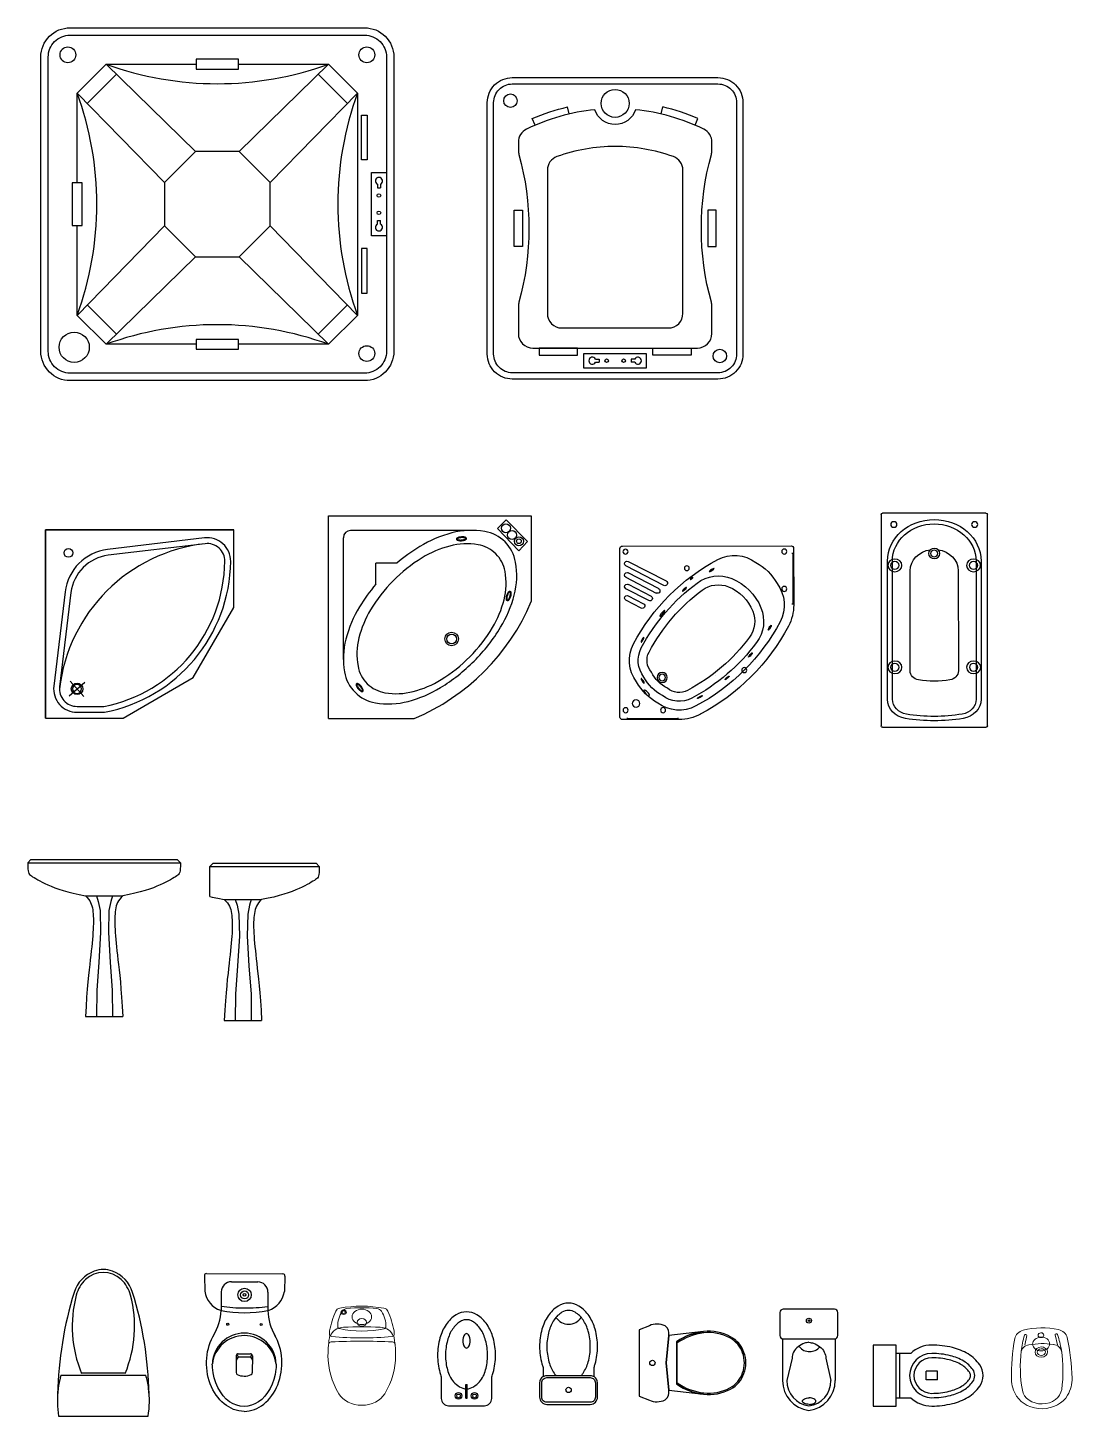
# Model space of a CAD drawing. Header units: millimetres. Extents: x -1044 to 14019, y -747 to 8847.
# Drawn here: x -1044 to 6169, y -747 to 8847 of the extents above; entities that cross this region are included whole.
import ezdxf

# ---------------------------------------------------------------- set-up
doc = ezdxf.new("R2010")
doc.units = ezdxf.units.MM
doc.layers.add('SANTEH', color=7, linetype='Continuous')

# ---------------------------------------------------------------- blocks, each defined once
blk = doc.blocks.new('K10-44')
for points in [[(-182, 222.6, 0.020439), (-174, 197.6), (-174, 134.8, 0.262987), (-198.2, 92), (-198.2, -8, 0.414214), (-148.2, -58), (151.8, -58, 0.414214), (201.8, -8), (201.8, 92, 0.262987), (177.6, 134.8), (177.6, 197.6, 0.020439), (185.6, 222.6, 0.067459), (201.8, 342, 0.067459), (185.6, 461.3, 0.079812), (143.2, 554.1, 0.107118), (73.7, 621.5, 0.139889), (1.8, 642, 0.139889), (-70.1, 621.5, 0.107118), (-139.6, 554.1, 0.079812), (-182, 461.3, 0.067459), (-198.2, 342, 0.067459)], [(-148.2, 127), (151.8, 127, -0.414214), (186.8, 92), (186.8, -8, -0.414214), (151.8, -43), (-148.2, -43, -0.414214), (-183.2, -8), (-183.2, 92, -0.414214)]]:
    blk.add_lwpolyline(points, format="xyb", close=True)
for points in [[(89.9, 142, 0.027307), (101.6, 157.6, 0.079812), (137.4, 235.9, 0.067459), (151.8, 342, 0.067459), (137.4, 448, 0.079812), (101.6, 526.4, 0.107118), (47.3, 579, 0.139889), (1.8, 592, 0.139889), (-43.7, 579, 0.107118), (-98, 526.4, 0.079812), (-133.8, 448, 0.067459), (-148.2, 342, 0.067459), (-133.8, 235.9, 0.079812), (-98, 157.6, 0.027307), (-86.4, 142, 0.139889)], [(-174, 134.8, -0.136371), (-148.2, 142), (151.8, 142, -0.136371), (177.6, 134.8)]]:
    blk.add_lwpolyline(points, format="xyb")
blk.add_circle((1.8, 42), 18.3)
blk.add_arc((1.8, 601.6), 105.3, 213.89944, 326.10056)
blk = doc.blocks.new('K10-45')
for p, q in [((-18.9, 83.4), (-18.9, 177.1)), ((-18.9, 177.1), (-8.9, 177.1)), ((-8.9, 83.4), (-8.9, 177.1)), ((-18.9, 83.4), (-8.9, 83.4))]:
    blk.add_line(p, q)
for points in [[(160.3, 230.4, 0.023928), (169.9, 259.6, 0.067459), (186.1, 379, 0.067459), (169.9, 498.4, 0.079812), (127.5, 591.1, 0.107118), (58, 658.5, 0.139889), (-13.9, 679, 0.139889), (-85.8, 658.5, 0.107118), (-155.3, 591.1, 0.079812), (-197.7, 498.4, 0.067459), (-213.9, 379, 0.067459), (-197.7, 259.6, 0.023928), (-188.1, 230.4), (-188.1, 80.2, 0.414214), (-138.1, 30.2), (110.3, 30.2, 0.414214), (160.3, 80.2)], [(-39.4, 478.5, 0.052061), (-37.3, 458.3, 0.065919), (-32, 443.1, 0.104629), (-22.6, 431.5, 0.172287), (-13.9, 428.4, 0.172287), (-5.2, 431.5, 0.104629), (4.1, 443.1, 0.065919), (9.5, 458.3, 0.052061), (11.6, 478.5, 0.052061), (9.5, 498.7, 0.065919), (4.1, 513.9, 0.104629), (-5.2, 525.5, 0.172287), (-13.9, 528.6, 0.172287), (-22.6, 525.5, 0.104629), (-32, 513.9, 0.065919), (-37.3, 498.7, 0.052061)]]:
    blk.add_lwpolyline(points, format="xyb", close=True)
blk.add_lwpolyline([(-3.9, 147), (-1.4, 147.2), (10.9, 150.3), (23, 155.1), (34.7, 161.4), (45.9, 168.8), (56.5, 177.2), (66.3, 186.2), (75.2, 195.5), (83.2, 205), (90.3, 214.7), (96.5, 224.5), (102, 234.5), (106.9, 244.7), (111.1, 255.3), (114.8, 266.2), (118.1, 277.6), (121.1, 289.3), (123.7, 301.4), (126, 313.8), (127.9, 326.5), (129.3, 339.5), (130.4, 352.6), (131.1, 365.8), (131.3, 379), (131.1, 392.2), (130.4, 405.4), (129.3, 418.5), (127.9, 431.4), (126, 444.2), (123.7, 456.6), (121.1, 468.7), (118.1, 480.4), (114.8, 491.7), (111.2, 502.6), (107.3, 513.1), (103, 523.1), (98.4, 532.7), (93.5, 541.9), (88.3, 550.7), (82.8, 559.1), (77.1, 567.1), (71, 574.6), (64.9, 581.7), (58.5, 588.3), (52.1, 594.4), (45.7, 600), (39.3, 605), (33, 609.4), (26.9, 613.2), (20.8, 616.4), (14.9, 619), (9, 621.1), (3.2, 622.7), (-2.5, 623.8), (-8.2, 624.5), (-13.9, 624.7), (-19.6, 624.5), (-25.3, 623.8), (-31, 622.7), (-36.8, 621.1), (-42.7, 619), (-48.6, 616.4), (-54.7, 613.2), (-60.9, 609.4), (-67.2, 605), (-73.5, 600), (-80, 594.4), (-86.4, 588.3), (-92.7, 581.7), (-98.9, 574.6), (-104.9, 567.1), (-110.6, 559.1), (-116.1, 550.7), (-121.3, 541.9), (-126.2, 532.7), (-130.8, 523.1), (-135.1, 513.1), (-139, 502.6), (-142.7, 491.7), (-146, 480.4), (-148.9, 468.7), (-151.5, 456.6), (-153.8, 444.2), (-155.7, 431.4), (-157.2, 418.5), (-158.2, 405.4), (-158.9, 392.2), (-159.1, 379), (-158.9, 365.8), (-158.2, 352.6), (-157.2, 339.5), (-155.7, 326.5), (-153.8, 313.8), (-151.5, 301.4), (-148.9, 289.3), (-146, 277.6), (-142.6, 266.2), (-138.9, 255.3), (-134.7, 244.7), (-129.8, 234.5), (-124.4, 224.5), (-118.1, 214.7), (-111, 205), (-103.1, 195.5), (-94.1, 186.2), (-84.3, 177.2), (-73.7, 168.8), (-62.5, 161.4), (-50.8, 155.1), (-38.7, 150.3), (-26.4, 147.2), (-23.9, 147)])
for centre, radius in [((-69.2, 98.1), 22.4), ((-69.2, 98.1), 12.4), ((41.4, 98.1), 22.4), ((41.4, 98.1), 12.4)]:
    blk.add_circle(centre, radius)
blk = doc.blocks.new('v_01')
at = {"layer": 'SANTEH'}
for p, q in [((-734.5, 1469), (-734.2, 8.5)), ((-734.5, 1469), (-734.2, 8.5)), ((-10.1, 1477.9), (-724.7, 1477.7)), ((-10.1, 1477.9), (-724.7, 1477.7)), ((0, 8.7), (-0.3, 1469.2)), ((0, 8.7), (-0.3, 1469.2)), ((-690.2, 192), (-690.4, 1147.4)), ((-655.9, 192), (-656.1, 1147.4)), ((-533.6, 387.9), (-533.8, 1079.6)), ((-200.9, 1079.7), (-200.8, 387.9)), ((-78.6, 1147.5), (-78.4, 192.1)), ((-44.3, 1147.5), (-44.1, 192.1)), ((-724.4, -0.2), (-9.8, 0)), ((-724.4, -0.2), (-9.8, 0))]:
    blk.add_line(p, q, dxfattribs=at)
at = {"layer": 'SANTEH', "extrusion": (0, 0, -1)}
for centre, major_axis, start_param, end_param in [((-724.7, 1469), (9.79, 0), 3.141593, 4.712389), ((-724.7, 1469), (9.79, 0), 3.141593, 4.712389), ((-10.1, 1469.2), (9.79, 0), 4.712389, 6.283185), ((-10.1, 1469.2), (9.79, 0), 4.712389, 6.283185), ((-367.4, 1147.4), (323.1, 0.1), 3.141593, 6.283185), ((-646.4, 1399.5), (21.5, 0), 1.570796326795611, 7.853981633975197), ((-367.4, 1147.4), (288.8, 0.1), 3.141593, 6.283185), ((-88.4, 1399.6), (21.5, 0), 1.570796326794635, 7.853981633974221), ((-639, 1116.9), (48.9, 0), 1.570796326794793, 7.85398163397438), ((-367.3, 1079.6), (166.4, 0), 3.141593, 4.555536), ((-367.4, 1199.6), (39.2, 0), 1.570796326794923, 7.853981633974509), ((-367.4, 1199.6), (25.5, 0), 1.570796326795267, 7.853981633974853), ((-367.3, 1079.6), (166.4, 0), -1.413943, 0), ((-95.7, 1117.1), (48.9, 0), 1.570796326794958, 7.853981633974544), ((-639, 1116.9), (29.4, 0), 1.57079632679515, 7.853981633974736), ((-95.7, 1117.1), (29.4, 0), 1.570796326794643, 7.85398163397423), ((-638.9, 412.8), (48.9, 0), 1.57079632679517, 7.853981633974756), ((-638.9, 412.8), (29.4, 0), 1.570796326794995, 7.853981633974581), ((-462.7, 387.9), (70.9, 0), 1.752977, 3.141593), ((-271.7, 387.9), (70.9, 0), 0, 1.388616), ((-95.5, 412.9), (48.9, 0), 1.570796326794912, 7.853981633974499), ((-95.5, 412.9), (29.4, 0), 1.57079632679489, 7.853981633974477), ((-367.3, 848.2), (598, 0.1), 1.388616, 1.752977), ((-538.5, 192), (151.7, 0), 1.752977, 3.141593), ((-538.5, 192), (117.5, 0), 1.752977, 3.141593), ((-195.8, 192.1), (117.5, 0), 0, 1.388616), ((-195.8, 192.1), (151.7, 0), 0, 1.388616), ((-724.4, 8.5), (9.79, 0), 1.570796, 3.141593), ((-724.4, 8.5), (9.79, 0), 1.570796, 3.141593), ((-367.3, 1017.8), (1097.3, 0.2), 1.388616, 1.752977), ((-367.3, 1017.8), (1063.1, 0.2), 1.388616, 1.752977), ((-9.8, 8.7), (9.79, 0), 0, 1.570796), ((-9.8, 8.7), (9.79, 0), 0, 1.570796)]:
    blk.add_ellipse(centre, major_axis=major_axis, ratio=0.888017, start_param=start_param, end_param=end_param, dxfattribs=at)
blk = doc.blocks.new('s_26')
for p, q in [((-1987, 968), (-1369.7, 363.9)), ((-451, 968), (-1068.3, 363.9)), ((-2117.1, 696.5), (-1915.5, 898.1)), ((-522.5, 898.1), (-320.9, 696.5)), ((-2187, 768), (-1582.9, 150.7)), ((-251, 768), (-855.1, 150.7)), ((-113.1, 137.6), (-113.1, 112.2)), ((-113.1, 112.2), (-93.1, 112.2)), ((-93.1, 137.6), (-93.1, 112.2)), ((-2187, -768), (-1582.9, -150.7)), ((-251, -768), (-855.1, -150.7)), ((-113.1, -112.2), (-93.1, -112.2)), ((-113.1, -137.6), (-113.1, -112.2)), ((-93.1, -137.6), (-93.1, -112.2)), ((-1987, -968), (-1369.7, -363.9)), ((-451, -968), (-1068.3, -363.9)), ((-1915.5, -898.1), (-2117.1, -696.5)), ((-320.9, -696.5), (-522.5, -898.1))]:
    blk.add_line(p, q)
for points in [[(-202, -1219), (-2236, -1219, -0.414214), (-2438, -1017), (-2438, 1017, -0.414214), (-2236, 1219), (-202, 1219, -0.414214), (0, 1017), (0, -1017, -0.414214)], [(-202, -1168), (-2236, -1168, -0.414214), (-2387, -1017), (-2387, 1017, -0.414214), (-2236, 1168), (-202, 1168, -0.414214), (-51, 1017), (-51, -1017, -0.414214)]]:
    blk.add_lwpolyline(points, format="xyb", close=True)
for points in [[(-2187, 146.4), (-2187, 768), (-1987, 968), (-1365.4, 968)], [(-1072.6, 968), (-451, 968), (-251, 768), (-251, -768), (-451, -968)], [(-1365.4, -968), (-1987, -968), (-2187, -768), (-2187, -146.4)], [(-451, -968), (-1072.6, -968)]]:
    blk.add_lwpolyline(points)
for points in [[(-1365.4, 933.9), (-1072.6, 933.9), (-1072.6, 1002.1), (-1365.4, 1002.1)], [(-222.4, 305.5), (-222.4, 615.2), (-184.3, 615.2), (-184.3, 305.5)], [(-855.1, 150.7), (-1068.3, 363.9), (-1369.7, 363.9), (-1582.9, 150.7), (-1582.9, -150.7), (-1369.7, -363.9), (-1068.3, -363.9), (-855.1, -150.7)], [(-51, -219), (-155.2, -219), (-155.2, 219), (-51, 219)], [(-2152.9, -146.4), (-2152.9, 146.4), (-2221.1, 146.4), (-2221.1, -146.4)], [(-222.4, -305.5), (-222.4, -615.2), (-184.3, -615.2), (-184.3, -305.5)], [(-1072.6, -933.9), (-1365.4, -933.9), (-1365.4, -1002.1), (-1072.6, -1002.1)]]:
    blk.add_lwpolyline(points, close=True)
for centre, radius in [((-2251.2, 1032.2), 54.5), ((-186.8, 1032.2), 54.5), ((-103.1, 59.8), 12.4), ((-103.1, -59.8), 12.4), ((-2207.7, -988.7), 104.5), ((-186.8, -1032.2), 54.5)]:
    blk.add_circle(centre, radius)
for centre, radius, start, end in [((-1219, 3079.4), 2246.8, 250.0119, 289.9881), ((-4298.4, 0), 2246.8, 340.0119, 19.9881), ((1860.4, 0), 2246.8, 160.0119, 199.9881), ((-103.1, 160.2), 24.8, 293.82976, 246.17024), ((-103.1, -160.2), 24.8, 113.82976, 66.17024), ((-1219, -3079.4), 2246.8, 70.0119, 109.9881)]:
    blk.add_arc(centre, radius, start, end)
blk = doc.blocks.new('s_27')
for p, q in [((-317.3, 1831.9), (-328.7, 1880.6)), ((317.3, 1831.9), (328.7, 1880.6)), ((-552.2, 1754.3), (-572.1, 1800.2)), ((552.2, 1754.3), (572.1, 1800.2)), ((-135.2, 136.7), (-110.2, 136.7)), ((-135.2, 117), (-110.2, 117)), ((-110.2, 136.7), (-110.2, 117)), ((110.2, 136.7), (110.2, 117)), ((135.2, 136.7), (110.2, 136.7)), ((135.2, 117), (110.2, 117))]:
    blk.add_line(p, q)
for points in [[(-882.8, 172.6), (-882.8, 1910.4, -0.414214), (-710.2, 2083), (710.2, 2083, -0.414214), (882.8, 1910.4), (882.8, 172.6, -0.414214), (710.2, 0), (-710.2, 0, -0.414214)], [(-839.2, 172.6), (-839.2, 1910.4, -0.414214), (-710.2, 2039.4), (710.2, 2039.4, -0.414214), (839.2, 1910.4), (839.2, 172.6, -0.414214), (710.2, 43.6), (-710.2, 43.6, -0.414214)], [(0, 214.5), (568.3, 214.5, 0.414214), (668.3, 314.5), (668.3, 504, 0.067445), (664.7, 530.6, -0.135506), (664.7, 1552.4, 0.067445), (668.3, 1579), (668.3, 1636.9, 0.286327), (612.3, 1726.7, 0.088896), (139.9, 1861.5, -0.328073), (0, 1758.6, -0.328073), (-139.9, 1861.5, 0.088896), (-612.3, 1726.7, 0.286327), (-668.3, 1636.9), (-668.3, 1579, 0.067445), (-664.7, 1552.4, -0.135506), (-664.7, 530.6, 0.067445), (-668.3, 504), (-668.3, 314.5, 0.414214), (-568.3, 214.5)], [(-368.3, 353.3), (0, 353.3), (368.3, 353.3, 0.414214), (468.3, 453.3), (468.3, 1443.5, 0.316714), (402, 1537.6, 0.086193), (0, 1607.4, 0.086193), (-402, 1537.6, 0.316714), (-468.3, 1443.5), (-468.3, 453.3, 0.414214)]]:
    blk.add_lwpolyline(points, format="xyb", close=True)
for points in [[(-572.1, 1800.2, -0.044512), (-328.7, 1880.6, 0.445343)], [(572.1, 1800.2, 0.044512), (328.7, 1880.6, -0.445343)]]:
    blk.add_lwpolyline(points, format="xyb")
for points in [[(-639.2, 1166.6), (-639.2, 916.4), (-697.4, 916.4), (-697.4, 1166.6)], [(639.2, 1166.6), (639.2, 916.4), (697.4, 916.4), (697.4, 1166.6)], [(-261, 214.5), (-525.6, 214.5), (-525.6, 164.5), (-261, 164.5)], [(261, 214.5), (525.6, 214.5), (525.6, 164.5), (261, 164.5)], [(-215.2, 75.6), (-215.2, 178), (215.2, 178), (215.2, 75.6)]]:
    blk.add_lwpolyline(points, close=True)
for centre, radius in [((-723.1, 1923.4), 46.6), ((0, 1905.2), 96.6), ((723.1, 159.6), 46.6), ((-58.7, 126.8), 12.2), ((58.7, 126.8), 12.2)]:
    blk.add_circle(centre, radius)
for centre, start, end in [((-157.4, 126.8), 23.82976, 336.17024), ((157.4, 126.8), 203.82976, 156.17024)]:
    blk.add_arc(centre, 24.3, start, end)
blk = doc.blocks.new('S_32')
at = {"layer": 'SANTEH'}
for p, q in [((-937.5, 1518.75), (-906.25, 1550)), ((537.5, 1550), (568.75, 1518.75)), ((-368.75, 1193.75), (0, 1193.75)), ((-368.75, 0), (0, 0))]:
    blk.add_line(p, q, dxfattribs=at)
for points in [[(-937.5, 1518.75), (-425.2671, 1518.75), (56.5171, 1518.75), (568.75, 1518.75)], [(-937.5, 1518.75), (-937.14915, 1485.648), (-935.97485, 1459.7384), (-933.7943, 1439.85085), (-930.42475, 1424.81505), (-925.68345, 1413.4605), (-919.3877, 1404.6169), (-911.3547, 1397.1138), (-901.4018, 1389.7809), (-901.4018, 1389.7809), (-889.36105, 1381.65235), (-875.12455, 1372.5804), (-858.59925, 1362.62195), (-839.6921, 1351.83375), (-818.31, 1340.27265), (-794.3599, 1327.9955), (-767.7488, 1315.05915), (-738.38365, 1301.52035), (-738.38365, 1301.52035), (-706.1237, 1287.4661), (-670.6376, 1273.1037), (-631.54645, 1258.67045), (-588.4712, 1244.40375), (-541.03295, 1230.54095), (-488.85265, 1217.3195), (-431.5513, 1204.97675), (-368.75, 1193.75)], [(-906.25, 1550), (-415.39435, 1550), (46.64435, 1550), (537.5, 1550)], [(568.75, 1518.75), (568.39915, 1485.648), (567.22485, 1459.7384), (565.0443, 1439.85085), (561.67475, 1424.81505), (556.93345, 1413.4605), (550.6377, 1404.6169), (542.6047, 1397.1138), (532.6518, 1389.7809), (532.6518, 1389.7809), (520.61105, 1381.65235), (506.37455, 1372.5804), (489.84925, 1362.62195), (470.9421, 1351.83375), (449.56, 1340.27265), (425.6099, 1327.9955), (398.9988, 1315.05915), (369.63365, 1301.52035), (369.63365, 1301.52035), (337.3737, 1287.4661), (301.8876, 1273.1037), (262.79645, 1258.67045), (219.7212, 1244.40375), (172.28295, 1230.54095), (120.10265, 1217.3195), (62.8013, 1204.97675), (0, 1193.75)], [(-368.75, 1193.75), (-352.05075, 1177.24365), (-338.1906, 1160.8641), (-326.8558, 1144.44275), (-317.73265, 1127.81115), (-310.5074, 1110.80065), (-304.8664, 1093.2428), (-300.4959, 1074.96895), (-297.08215, 1055.81065), (-297.08215, 1055.81065), (-294.3613, 1035.61765), (-292.26895, 1014.3131), (-290.7904, 991.83845), (-289.91105, 968.13535), (-289.6163, 943.14515), (-289.89155, 916.8094), (-290.7222, 889.0696), (-292.09355, 859.8672), (-292.09355, 859.8672), (-293.9911, 829.13285), (-296.4001, 796.7531), (-299.30605, 762.6036), (-302.6943, 726.56015), (-306.55025, 688.4984), (-310.85925, 648.29395), (-315.6067, 605.82255), (-320.77795, 560.9599), (-320.77795, 560.9599), (-326.345, 513.38425), (-332.2257, 461.98445), (-338.32465, 405.452), (-344.5463, 342.47825), (-350.7952, 271.75475), (-356.97575, 191.9729), (-362.99255, 101.8242), (-368.75, 0)], [(-259.375, 1193.75), (-242.42185, 1138.18175), (-223.71465, 1048.32235), (-219.9732, 831.16215), (-236.8097, 539.11905), (-257.38765, 258.3084), (-259.375, 0)], [(-102.16925, 1193.75), (-119.1224, 1138.18175), (-137.8296, 1048.32235), (-141.57105, 831.16215), (-124.73455, 539.11905), (-104.1566, 258.3084), (-102.16925, 0)], [(0, 1193.75), (-16.69925, 1177.24365), (-30.5594, 1160.8641), (-41.8942, 1144.44275), (-51.01735, 1127.81115), (-58.2426, 1110.80065), (-63.8836, 1093.2428), (-68.2541, 1074.96895), (-71.66785, 1055.81065), (-71.66785, 1055.81065), (-74.3887, 1035.61765), (-76.48105, 1014.3131), (-77.9596, 991.83845), (-78.83895, 968.13535), (-79.1337, 943.14515), (-78.85845, 916.8094), (-78.0278, 889.0696), (-76.65645, 859.8672), (-76.65645, 859.8672), (-74.7589, 829.13285), (-72.3499, 796.7531), (-69.44395, 762.6036), (-66.0557, 726.56015), (-62.19975, 688.4984), (-57.89075, 648.29395), (-53.1433, 605.82255), (-47.97205, 560.9599), (-47.97205, 560.9599), (-42.405, 513.38425), (-36.5243, 461.98445), (-30.42535, 405.452), (-24.2037, 342.47825), (-17.9548, 271.75475), (-11.77425, 191.9729), (-5.75745, 101.8242), (0, 0)]]:
    blk.add_lwpolyline(points, dxfattribs=at)
blk = doc.blocks.new('S_33')
at = {"layer": 'SANTEH'}
for p, q in [((-144, 1519), (-108, 1550)), ((-144, 1223), (-144, 1519)), ((906, 1550), (938, 1519)), ((0, 1194), (369, 1194)), ((0, 0), (369, 0))]:
    blk.add_line(p, q, dxfattribs=at)
for points in [[(-144, 1519), (-57, 1519), (425, 1519), (938, 1519)], [(-108, 1550), (-47, 1550), (415, 1550), (906, 1550)], [(938, 1519), (937, 1486), (936, 1460), (934, 1440), (930, 1425), (926, 1413), (919, 1405), (911, 1397), (901, 1390), (901, 1390), (889, 1382), (875, 1373), (859, 1363), (840, 1352), (818, 1340), (794, 1328), (768, 1315), (738, 1302), (738, 1302), (706, 1287), (671, 1273), (632, 1259), (588, 1244), (541, 1231), (489, 1217), (432, 1205), (369, 1194)], [(-144, 1223), (-120, 1217), (-63, 1205), (0, 1194)], [(0, 1194), (17, 1177), (31, 1161), (42, 1144), (51, 1128), (58, 1111), (64, 1093), (68, 1075), (72, 1056), (72, 1056), (74, 1036), (76, 1014), (78, 992), (79, 968), (79, 943), (79, 917), (78, 889), (77, 860), (77, 860), (75, 829), (72, 797), (69, 763), (66, 727), (62, 688), (58, 648), (53, 606), (48, 561), (48, 561), (42, 513), (37, 462), (30, 405), (24, 342), (18, 272), (12, 192), (6, 102), (0, 0)], [(109, 1194), (126, 1138), (145, 1048), (149, 831), (132, 539), (111, 258), (109, 0)], [(267, 1194), (250, 1138), (231, 1048), (227, 831), (244, 539), (265, 258), (267, 0)], [(369, 1194), (352, 1177), (338, 1161), (327, 1144), (318, 1128), (311, 1111), (305, 1093), (300, 1075), (297, 1056), (297, 1056), (294, 1036), (292, 1014), (291, 992), (290, 968), (290, 943), (290, 917), (291, 889), (292, 860), (292, 860), (294, 829), (296, 797), (299, 763), (303, 727), (307, 688), (311, 648), (316, 606), (321, 561), (321, 561), (326, 513), (332, 462), (338, 405), (345, 342), (351, 272), (357, 192), (363, 102), (369, 0)]]:
    blk.add_lwpolyline(points, dxfattribs=at)
blk = doc.blocks.new('S_36')
at = {"layer": 'SANTEH'}
for p, q in [((239, 471), (-239, 471)), ((-466, 450), (466, 450)), ((-491, 0), (491, 0))]:
    blk.add_line(p, q, dxfattribs=at)
blk.add_lwpolyline([(-466, 450), (-491, 337), (-503, 227), (-503, 112), (-491, 0)], dxfattribs=at)
for centre, radius, start, end in [((27, 1250), 364, 110.4524, 162.7523), ((0, 1290), 286, 46.8543, 133.1457), ((0, 1323), 286, 69.5476, 110.4524), ((-27, 1250), 364, 17.2477, 69.5476), ((52, 1235), 362, 133.1457, 165.2214), ((-52, 1235), 362, 14.7786, 46.8543), ((3549, 157), 4051, 162.7523, 178.7776), ((996, 985), 1338, 165.2214, 202.6263), ((-996, 985), 1338, 337.3737, 14.7786), ((-3549, 157), 4051, 1.2224, 17.2477), ((-525, 169), 1030, 7.7399, 15.822), ((-525, 169), 1030, 350.5377, 7.7399)]:
    blk.add_arc(centre, radius, start, end, dxfattribs=at)
blk = doc.blocks.new('S_38')
at = {"layer": 'SANTEH'}
for p, q in [((-264.2, 1.2), (264.2, -1.2)), ((-278.2, -14.4), (-275.1, -120.5)), ((278, -17), (274, -123.1)), ((-58.6, -566.7), (-59.1, -683.5)), ((-44.6, -573.8), (-58.7, -597.7)), ((-54.5, -556.9), (-44.6, -573.8)), ((-44.6, -573.8), (39.4, -574.2)), ((-44.5, -552.8), (39.5, -553.2)), ((49.3, -557.3), (39.4, -574.2)), ((39.4, -574.2), (53.3, -598.2)), ((53.4, -567.3), (52.9, -684))]:
    blk.add_line(p, q, dxfattribs=at)
at = {"layer": 'SANTEH', "ltscale": 0.05}
for p, q in [((-91.3, -55.6), (90.7, -56.4)), ((-161.6, -125.3), (-162.2, -253.4)), ((160.4, -126.7), (159.8, -254.9))]:
    blk.add_line(p, q, dxfattribs=at)
for radius in [46.2, 27.7, 9.24]:
    blk.add_circle((-0.7, -146.4), radius, dxfattribs=at)
at = {"layer": 'SANTEH'}
for centre in [(-117.1, -349.5), (113.9, -350.5)]:
    blk.add_circle(centre, 7, dxfattribs=at)
for centre, radius, start, end in [((-264.3, -12.8), 14, 89.73732, 186.61994), ((264.1, -15.2), 14, 352.8547, 89.73732), ((-114.5, -99), 162.1, 187.6448, 251.55052), ((113.6, -100), 162.1, 287.92413, 351.82985), ((-533, -236.3), 371.3, 329.07815, 357.36574), ((2.7, 597.3), 866.6, 259.02995, 280.4447), ((530.8, -241.2), 371.3, 182.1089, 210.39649), ((-2.9, -631), 220.5, 1.8098, 177.66485), ((-3, -649.9), 222, 6.69974, 172.77491), ((-44.6, -566.8), 14, 89.73732, 179.73732), ((39.4, -567.2), 14, 359.73732, 89.73732), ((-45.1, -683.6), 14, 179.73732, 243.98985), ((-2.7, -596.7), 110.7, 243.98985, 295.48479), ((38.9, -684), 14, 295.48479, 359.73732)]:
    blk.add_arc(centre, radius, start, end, dxfattribs=at)
at = {"layer": 'SANTEH', "ltscale": 0.05}
for centre, radius, start, end in [((-91.6, -125.6), 70, 89.73732, 179.73732), ((90.4, -126.4), 70, 359.73732, 89.73732), ((3.9, 855.6), 1092.4, 261.26246, 269.73732), ((3.9, 855.6), 1092.4, 269.73732, 278.21218)]:
    blk.add_arc(centre, radius, start, end, dxfattribs=at)
at = {"layer": 'SANTEH', "extrusion": (4.68059e-16, 1.02024e-13, -1)}
blk.add_ellipse((-2.9, -623), major_axis=(-11.1, 329), ratio=0.79083, start_param=3.19005, end_param=5.418271, dxfattribs=at)
at = {"layer": 'SANTEH'}
blk.add_ellipse((-2.9, -623), major_axis=(14.1, 328.8), ratio=0.79083, start_param=3.19005, end_param=5.398481, dxfattribs=at)
blk.add_open_spline([(217.5, -624), (217.5, -635.9), (217, -647.8), (206.5, -756.3), (157.8, -843.8), (32.4, -927.7), (-41.4, -927.3), (-168, -840.4), (-216.6, -747.5), (-223.2, -638.7), (-223.4, -630.4), (-223.3, -622)], degree=3, knots=[1.570609, 1.570609, 1.570609, 1.570609, 1.68907, 1.68907, 2.658139, 2.658139, 3.627208, 3.627208, 4.629098, 4.629098, 4.712513, 4.712513, 4.712513, 4.712513], dxfattribs=at)
blk = doc.blocks.new('s_45')
at = {"flags": 128}
for points in [[(187.8, 0), (205.6, 189.4, 0.2888), (180.2, 255.8, 0.224419), (71.3, 257.1), (0, 229), (0, -229), (71.3, -257.1, 0.224419), (180.2, -255.8, 0.2888), (205.6, -189.4)], [(187.8, 0), (205.6, 189.4, 0.2888), (180.2, 255.8, 0.224419), (71.3, 257.1), (0, 229), (0, -229), (71.3, -257.1, 0.224419), (180.2, -255.8, 0.2888), (205.6, -189.4)], [(205.6, -189.4), (445.1, -217, -0.122327), (261.5, -148), (261.5, 148, -0.122328), (445.1, 217), (205.6, 189.4), (187.8, 0)], [(205.6, -189.4), (445.1, -217, -0.122327), (261.5, -148), (261.5, 148, -0.122328), (445.1, 217), (205.6, 189.4), (187.8, 0)], [(261.5, -148, 0.122438), (445.2, -217, 0.152571), (632.5, -181.1, 0.185585), (724.6, -72.9, 0.17428), (724.6, 72.9, 0.185585), (632.5, 181.1, 0.152571), (445.2, 217, 0.122438), (261.5, 148)], [(261.5, -148, 0.122438), (445.2, -217, 0.152571), (632.5, -181.1, 0.185585), (724.6, -72.9, 0.17428), (724.6, 72.9, 0.185585), (632.5, 181.1, 0.152571), (445.2, 217, 0.122438), (261.5, 148)], [(261.5, -136.4, 0.125396), (446.4, -207.3, 0.152532), (627.8, -172.5, 0.18559), (715.4, -69.7, 0.174364), (715.4, 69.7, 0.18559), (627.8, 172.5, 0.152531), (446.4, 207.3, 0.125396), (261.5, 136.4)]]:
    blk.add_lwpolyline(points, format="xyb", close=True, dxfattribs=at)
blk.add_circle((92.5, 0), 18.4)
blk = doc.blocks.new('s_49')
for p, q in [((0, 0), (0, -1300)), ((1300, 0), (0, 0)), ((0, 0), (1300, 0)), ((0, -1300), (0, 0)), ((0, 0), (0, -1300)), ((1300, 0), (0, 0)), ((1098.1, 0), (609.6, 0)), ((1097.8, -54.7), (427.9, -135.1)), ((1102.6, -94.7), (432.7, -175.1)), ((1300, -535.5), (1300, 0)), ((1300, 0), (1300, 0)), ((1300, -535.5), (1300, 0)), ((135.1, -427.9), (56.9, -1078.9)), ((175.1, -432.7), (97, -1083.7)), ((1020.2, -1020.2), (1300, -535.5)), ((163.6, -1145.7), (270.9, -1050.5)), ((264.9, -1151.8), (169.7, -1044.5)), ((535.5, -1300), (1020.2, -1020.2)), ((217.3, -1219.3), (402, -1219.3)), ((0, -1300), (535.5, -1300)), ((0, -1300), (535.5, -1300)), ((217.3, -1259.6), (405.9, -1259.6))]:
    blk.add_line(p, q)
for centre, major_axis, start_param, end_param in [((1228.7, -1227.7), (806.1, 806.1), 0.896218, 2.242296), ((1117.1, -215), (114.2, 114.2), 5.486654, 7.188022), ((1117.1, -215), (85.6, 85.6), 5.486654, 7.188022), ((158.1, -158.1), (-21.8, 21.8), 2.356194490192331, 8.639379797371918), ((467.8, -467.8), (237, 237), 0.904836, 2.236756), ((467.8, -467.8), (-208.4, 208.4), -0.66596, 0.66596), ((204.8, -204.8), (730.7, 730.7), 4.119004, 5.486654), ((204.8, -204.8), (759.3, 759.3), 4.115349, 5.486654), ((217.3, -1098.1), (-114.2, 114.2), 0.66596, 2.356194), ((217.3, -1098.1), (85.6, 85.6), 2.236756, 3.926991), ((217.3, -1098.1), (-27.9, 27.9), 2.35619449019229, 8.639379797371877), ((217.3, -1098.1), (22.2, 22.2), 3.926991, 10.210176)]:
    blk.add_ellipse(centre, major_axis=major_axis, ratio=1, start_param=start_param, end_param=end_param)
blk = doc.blocks.new('s_51')
for p, q in [((12.3, 5.1), (1178.2, 6.1)), ((12.3, 5.1), (1178.2, 6.1)), ((-4.1, -1177.2), (-5.1, -12.3)), ((-4.1, -1177.2), (-5.1, -12.3)), ((1191.3, -46.1), (1182.6, -46.1)), ((1191.6, -393.8), (1191.3, -46.1)), ((1195.6, -11.3), (1195.9, -402.4)), ((1195.6, -11.3), (1195.9, -402.4)), ((299.2, -267.4), (37.2, -131.9)), ((53.2, -101), (315.2, -236.5)), ((262.9, -288.8), (53.3, -180.4)), ((37.3, -211.3), (246.9, -319.7)), ((53.4, -259.7), (210.7, -341.1)), ((194.7, -371.9), (37.4, -290.6)), ((142.4, -424.2), (37.4, -369.9)), ((53.4, -339.1), (158.4, -393.4)), ((787, -318.3), (787, -318.3)), ((1182.9, -393.8), (1191.6, -393.8)), ((655, -889.2), (655, -889.2)), ((404.7, -1194.2), (13.3, -1194.6)), ((404.7, -1194.2), (13.3, -1194.6)), ((48.1, -1190.2), (48.1, -1181.5)), ((396.1, -1189.9), (48.1, -1190.2)), ((396.1, -1181.2), (396.1, -1189.9))]:
    blk.add_line(p, q)
at = {"extrusion": (0, 0, -1)}
for centre, major_axis, ratio, start_param, end_param in [((12.3, -12.3), (17.4, 0), 0.99914, 3.141593, 4.712389), ((12.3, -12.3), (17.4, 0), 0.99914, 3.141593, 4.712389), ((1178.2, -11.3), (17.4, 0), 0.99914, 4.712389, 6.283185), ((1178.2, -11.3), (17.4, 0), 0.99914, 4.712389, 6.283185), ((34.1, -34), (17.4, 0), 0.99914, 1.570796326824218, 7.853981634003805), ((1333, -1329.7), (1407.6, 1.2), 0.99914, 3.630212, 4.22377), ((1333, -1329.7), (1407.6, 1.2), 0.99914, 3.630212, 4.22377), ((787, -305.6), (246.3, 0.2), 0.99914, 4.22377, 5.35664), ((787, -305.6), (246.3, 0.2), 0.99914, 4.22377, 5.35664), ((1130.4, -33.1), (17.4, 0), 0.99914, 1.570796326753293, 7.85398163393288), ((45.2, -116.5), (17.4, 0), 0.99914, 2.049201, 5.190794), ((45.3, -195.8), (17.4, 0), 0.99914, 2.049201, 5.190794), ((457.9, -148.4), (16.5, 0), 0.99914, 1.570796326776528, 7.853981633956114), ((675.3, -448.1), (246.3, 0.2), 0.99914, 4.072649, 5.099307), ((629.1, -160.8), (16.5, 9.8), 0.197669, 3.141437283618488, 9.424622590798073), ((756, -433.9), (371.3, 0.3), 0.99914, -1.067691, -0.503105), ((756, -433.9), (371.3, 0.3), 0.99914, -1.067691, -0.503105), ((45.4, -275.2), (17.4, 0), 0.99914, 2.049201, 5.190794), ((1333, -1329.7), (1346.7, 1.1), 0.99914, 3.630212, 4.072649), ((307.2, -251.9), (17.4, 0), 0.99914, -1.092391, 2.049201), ((442, -293.5), (14.5, 12.5), 0.197725, 3.141418, 9.424603), ((490.1, -218.6), (9.86, 7.46), 0.201687, -0.000174, 6.283011), ((675.3, -448.1), (185.4, 0.2), 0.99914, 4.072649, 5.099307), ((629.7, -560.3), (306.5, 0.3), 0.99914, -1.183878, -0.386918), ((629.7, -560.3), (367.4, 0.3), 0.99914, -1.183878, -0.386918), ((884.4, -402.7), (246.3, 0.2), 0.99914, -0.644252, 0.488619), ((884.4, -402.7), (246.3, 0.2), 0.99914, -0.644252, 0.488619), ((1130.6, -291.7), (17.4, 0), 0.99914, 1.570796326753293, 7.85398163393288), ((45.4, -354.5), (17.4, 0), 0.99914, 2.049201, 5.190794), ((202.7, -356.5), (17.4, 0), 0.99914, -1.092391, 2.049201), ((1333, -1329.7), (1285.8, 1.1), 0.99914, 3.630212, 4.072649), ((254.9, -304.2), (17.4, 0), 0.99914, -1.092391, 2.049201), ((150.4, -408.8), (17.4, 0), 0.99914, -1.092391, 2.049201), ((288.8, -460), (16.7, 20), 0.201766, 3.141414498492336, 9.424599805671923), ((741.8, -514.5), (185.4, 0.2), 0.99914, -0.386918, 0.63974), ((741.8, -514.5), (246.3, 0.2), 0.99914, -0.386918, 0.63974), ((884.4, -402.7), (311.6, 0.3), 0.99914, 0, 0.488619), ((884.4, -402.7), (311.6, 0.3), 0.99914, 0, 0.488619), ((-141.5, 141.1), (1407.6, 1.2), 0.99914, 0.488619, 1.082177), ((-141.5, 141.1), (1407.6, 1.2), 0.99914, 0.488619, 1.082177), ((-141.5, 141.1), (1472.9, 1.2), 0.99914, 0.488619, 1.082177), ((-141.5, 141.1), (1472.9, 1.2), 0.99914, 0.488619, 1.082177), ((307.1, -785.8), (246.3, 0.2), 0.99914, 2.497341, 3.630212), ((307.1, -785.8), (246.3, 0.2), 0.99914, 2.497341, 3.630212), ((151.4, -642.4), (9.6, 16.5), 0.197835, 3.141438377336019, 9.424623684515606), ((-141.5, 141.1), (1285.8, 1.1), 0.99914, 0.63974, 1.082177), ((-141.5, 141.1), (1346.7, 1.1), 0.99914, 0.63974, 1.082177), ((307.1, -785.8), (185.4, 0.2), 0.99914, 2.474712, 3.630212), ((307.1, -785.8), (124.5, 0.1), 0.99914, 2.432947, 3.630212), ((854.7, -852.5), (17.4, 0), 0.99914, 1.57079632687496, 7.853981634054546), ((435.5, -754.7), (371.3, 0.3), 0.99914, 2.073901, 2.638488), ((435.5, -754.7), (371.3, 0.3), 0.99914, 2.073901, 2.638488), ((152.9, -926.7), (-10.4, 16), 0.197821, 0.000162, 6.283347), ((435.5, -754.7), (310.4, 0.3), 0.99914, 2.059658, 2.652731), ((435.5, -754.7), (249.5, 0.2), 0.99914, 2.036859, 2.67553), ((287.1, -903.1), (34.8, 0), 0.99914, 1.570796326758217, 7.853981633937803), ((287.1, -903.1), (22.6, 0), 0.99914, 1.570796326771941, 7.853981633951527), ((180.3, -1010.1), (-18.4, 18.4), 0.300193, 3.141877, 9.425062), ((404.5, -883), (185.4, 0.2), 0.99914, 1.082177, 2.237677), ((404.5, -883), (124.5, 0.1), 0.99914, 1.082177, 2.279442), ((35, -1129.4), (17.4, 0), 0.99914, 1.570796326820314, 7.8539816339999), ((107.2, -1083.2), (26.1, 0), 0.99914, 1.570796326809197, 7.853981633988783), ((404.5, -883), (246.3, 0.2), 0.99914, 1.082177, 2.215048), ((404.5, -883), (246.3, 0.2), 0.99914, 1.082177, 2.215048), ((293.8, -1129.1), (17.4, 0), 0.99914, 1.570796326722875, 7.85398163390246), ((13.3, -1177.2), (17.4, 0), 0.99914, 1.570796, 3.141593), ((13.3, -1177.2), (17.4, 0), 0.99914, 1.570796, 3.141593), ((404.5, -883), (311.6, 0.3), 0.99914, 1.082177, 1.570796), ((404.5, -883), (311.6, 0.3), 0.99914, 1.082177, 1.570796)]:
    blk.add_ellipse(centre, major_axis=major_axis, ratio=ratio, start_param=start_param, end_param=end_param, dxfattribs=at)
for centre, major_axis, ratio, start_param, end_param in [((1030.4, -559.4), (9.7, 16.5), 0.197833, 3.141748, 9.424933), ((897, -747.4), (12.5, 14.5), 0.197777, 3.141768, 9.424953), ((736.2, -906.3), (14.7, 12.3), 0.197721, 3.141767, 9.424952), ((548.3, -1038.3), (16.5, 9.6), 0.197667, 3.141747, 9.424932)]:
    blk.add_ellipse(centre, major_axis=major_axis, ratio=ratio, start_param=start_param, end_param=end_param)
blk = doc.blocks.new('s_14')
at = {"lineweight": 0, "extrusion": (0, 0, -1)}
for centre, major_axis, start_param, end_param in [((-0.2, -522.3), (652.4, -0.3), 4.476887, 4.947891), ((-0.2, -522.3), (652.4, -0.3), 4.476887, 4.947891), ((681.3, -278.7), (913.7, -0.4), 3.289642, 3.481728), ((681.3, -278.7), (913.7, -0.4), 3.289642, 3.481728), ((-143.1, -44.8), (39.1, 0), 3.481728, 4.476887), ((-143.1, -44.8), (39.1, 0), 3.481728, 4.476887), ((118.1, -139.4), (284.9, -0.1), 3.130806, 3.616946), ((-125.1, -42.1), (19.2, 0), 3.141593, 9.424778), ((-125.1, -42.1), (12.2, 0), 3.141593, 9.424778), ((-97.4, -50.5), (42.5, 0), 3.616946, 4.577347), ((-0.3, -624.1), (765.5, -0.4), 4.577347, 4.847431), ((0, -73.8), (67.1, 0), 3.141593, 9.424778), ((-0.1, -112.6), (32.9, 0), 3.141593, 9.424778), ((97.3, -50.6), (42.5, 0), -1.435755, -0.475353), ((-118.3, -139.3), (284.9, -0.1), -0.475353, 0.010787), ((143.1, -44.9), (39.1, 0), -1.335294, -0.340135), ((143.1, -44.9), (39.1, 0), -1.335294, -0.340135), ((-681.5, -278.1), (913.7, -0.4), -0.340135, -0.148049), ((-681.5, -278.1), (913.7, -0.4), -0.340135, -0.148049), ((-87.1, -186.6), (136.8, -0.1), 3.032389, 3.289642), ((-87.1, -186.6), (136.8, -0.1), 3.032389, 3.289642), ((-120.9, -224.6), (98.7, 0), 3.365215, 4.657014), ((-148.9, -141.6), (17.9, 0), 1.839297, 3.130806), ((0.1, 291.4), (579, -0.3), 1.302296, 1.839297), ((-0.9, -1969.6), (2281.8, -1.1), 4.657014, 4.767764), ((120.7, -224.8), (98.7, 0), -1.515421, -0.223622), ((148.8, -141.7), (17.9, 0), 0.010787, 1.302296), ((86.9, -186.7), (136.8, -0.1), -0.148049, 0.109204), ((86.9, -186.7), (136.8, -0.1), -0.148049, 0.109204), ((999.2, -341.8), (1233.1, -0.6), 3.141593, 3.282422), ((999.2, -341.8), (1233.1, -0.6), 3.141593, 3.282422), ((-210, -262.6), (19.7, 0), 3.222651, 4.658459), ((-207.2, -197.1), (16, 0), 1.680926, 3.032389), ((-207.2, -197.1), (16, 0), 1.680926, 3.032389), ((-1.6, -3375.8), (3914.3, -1.8), 4.658459, 4.766319), ((0.6, 1302.1), (1900.3, -0.9), 1.460666, 1.680926), ((0.6, 1302.1), (1900.3, -0.9), 1.460666, 1.680926), ((207, -197.3), (16, 0), 0.109204, 1.460666), ((207, -197.3), (16, 0), 0.109204, 1.460666), ((209.8, -262.8), (19.7, 0), -1.516867, -0.081058), ((-999.6, -340.9), (1233.1, -0.6), -0.140829, 0), ((-999.6, -340.9), (1233.1, -0.6), -0.140829, 0), ((526.7, -341.6), (760.5, -0.4), 2.693443, 3.141593), ((526.7, -341.6), (760.5, -0.4), 2.693443, 3.141593), ((-527, -341.1), (760.5, -0.4), 0, 0.44815), ((-527, -341.1), (760.5, -0.4), 0, 0.44815), ((-0.3, -544.1), (175.9, -0.1), 0.44815, 2.693443), ((-0.3, -544.1), (175.9, -0.1), 0.44815, 2.693443)]:
    blk.add_ellipse(centre, major_axis=major_axis, ratio=0.800511, start_param=start_param, end_param=end_param, dxfattribs=at)
blk = doc.blocks.new('s_15')
at = {"lineweight": 0}
for p, q in [((-97, -53.1), (-110, -121.1)), ((114.6, -116.8), (99, -49.2))]:
    blk.add_line(p, q, dxfattribs=at)
at = {"lineweight": 0, "extrusion": (0, 0, -1)}
for centre, major_axis, start_param, end_param in [((6.5, -334.6), (411.5, 8), 4.412234, 5.012544), ((6.5, -334.6), (411.5, 8), 4.412234, 5.012544), ((1924.3, -314.7), (2126.6, 41.4), 3.141593, 3.305417), ((1924.3, -314.7), (2126.6, 41.4), 3.141593, 3.305417), ((-94.8, -83.2), (85.5, 1.7), 3.305417, 4.412234), ((-94.8, -83.2), (85.5, 1.7), 3.305417, 4.412234), ((774.9, -223.8), (914.4, 17.8), 3.250173, 3.400557), ((-104.9, -52.1), (7.99, 0.16), 3.400557, 6.452574), ((2.2, -111.8), (58.5, 1.1), 3.141593, 9.424778), ((1, -51.3), (20.1, 0.4), 3.141593, 9.424778), ((106.9, -48), (7.99, 0.16), 2.972203, 6.024221), ((-765.6, -253.8), (914.4, 17.8), -0.258964, -0.108581), ((98, -79.5), (85.5, 1.7), -1.270642, -0.163824), ((98, -79.5), (85.5, 1.7), -1.270642, -0.163824), ((-1910.6, -389.3), (2126.6, 41.4), -0.163824, 0), ((-1910.6, -389.3), (2126.6, 41.4), -0.163824, 0), ((1280.9, -258.7), (1422.5, 27.7), 3.015966, 3.250173), ((-66.8, -173.8), (70.1, 1.4), 3.242805, 4.510431), ((8.8, -450.9), (419.7, 8.2), 4.510431, 4.914347), ((3.2, -167.8), (43.3, 0.8), 3.141593, 9.424778), ((3.2, -167.8), (28.1, 0.5), 3.141593, 9.424778), ((73.5, -171.1), (70.1, 1.4), -1.368838, -0.101212), ((-1269.8, -308.4), (1422.5, 27.7), -0.108581, 0.125627), ((129.5, -349.6), (331.9, 6.5), 2.69186, 3.141593), ((129.5, -349.6), (331.9, 6.5), 2.69186, 3.141593), ((-115.8, -354.4), (331.9, 6.5), 0, 0.449732), ((-115.8, -354.4), (331.9, 6.5), 0, 0.449732), ((7.8, -400.1), (195.7, 3.8), 0.449732, 2.69186), ((7.8, -400.1), (195.7, 3.8), 0.449732, 2.69186), ((8.1, -414.5), (137, 2.7), 0.125627, 3.015966)]:
    blk.add_ellipse(centre, major_axis=major_axis, ratio=0.813026, start_param=start_param, end_param=end_param, dxfattribs=at)
blk = doc.blocks.new('A$C051A4A38')
for p, q in [((17.8, 493.5), (17.8, 205.3)), ((382.2, 493.5), (382.2, 205.3)), ((83.8, 360.6), (47.8, 205.3)), ((316.2, 360.6), (352.2, 205.3))]:
    blk.add_line(p, q)
blk.add_lwpolyline([(377, 699.7), (23, 699.7, 0.414214), (0, 676.7), (0, 516.5, 0.414214), (23, 493.5), (377, 493.5, 0.414214), (400, 516.5), (400, 676.7, 0.414214)], format="xyb", close=True)
for points in [[(200, 470.6, 0.046371), (168.6, 463.3, 0.088923), (124.7, 439.5, 0.104957), (93.9, 401.9, 0.120011), (83.8, 360.6, 0.120011)], [(200, 470.6, -0.046371), (231.4, 463.3, -0.088923), (275.3, 439.5, -0.104957), (306.1, 401.9, -0.120011), (316.2, 360.6, -0.120011)], [(201.4, 41.2, -0.049911), (182.8, 43.1, -0.063732), (168.9, 47.8, -0.103622), (158.2, 56.1, -0.177768), (155.4, 63.7, -0.177768), (158.2, 71.3, -0.103622), (168.9, 79.6, -0.063732), (182.8, 84.3, -0.049911), (201.4, 86.2, -0.049911)], [(201.4, 41.2, 0.049911), (220, 43.1, 0.063732), (233.9, 47.8, 0.103622), (244.6, 56.1, 0.177768), (247.4, 63.7, 0.177768), (244.6, 71.3, 0.103622), (233.9, 79.6, 0.063732), (220, 84.3, 0.049911), (201.4, 86.2, 0.049911)]]:
    blk.add_lwpolyline(points, format="xyb")
for radius in [17.2, 5.75]:
    blk.add_circle((200, 620), radius)
for centre, radius, start, end in [((203.5, 493.5), 87.7, 218.01019, 270.90409), ((206.2, 493.5), 87.7, 269.09591, 321.98981), ((224.6, 205.3), 206.8, 180, 263.16375), ((224.6, 205.3), 176.8, 180, 261.99664), ((175.4, 205.3), 176.8, 278.00336, 0), ((175.4, 205.3), 206.8, 276.83625, 0)]:
    blk.add_arc(centre, radius, start, end)
blk = doc.blocks.new('унитаз')
for p, q in [((240.8, 445.4), (180.8, 445.4)), ((180.8, 445.4), (180.8, 365.4)), ((240.8, 445.4), (240.8, 365.4)), ((240.8, 365.4), (180.8, 365.4)), ((363.7, 184.4), (57.9, 184.4))]:
    blk.add_line(p, q)
blk.add_lwpolyline([(363.7, 159.6), (363.7, 259.9, 0.192074), (421.5, 405, 0.060358), (404.3, 547.3, 0.073795), (359.8, 656, 0.106868), (284.8, 736.7, 0.153478), (210.8, 759.9, 0.153478), (136.7, 736.7, 0.106868), (61.7, 656, 0.073795), (17.2, 547.3, 0.060358), (0, 405, 0.192074), (57.9, 259.9), (57.9, 159.6)], format="xyb")
blk.add_lwpolyline([(421.5, 159.6), (0, 159.6), (0, 0), (421.5, 0)], close=True)
for centre, radius, start, end in [((285.8, 522.9), 202.8, 124.90216, 149.30182), ((210.8, 630.5), 71.6, 90, 124.90216), ((210.8, 630.5), 41.6, 90, 124.90216), ((210.8, 630.5), 71.6, 55.09784, 90), ((210.8, 630.5), 41.6, 55.09784, 90), ((135.7, 522.9), 202.8, 30.69818, 55.09784), ((405.7, 451.7), 342.2, 149.30182, 166.18375), ((405.7, 451.7), 312.2, 149.30182, 166.18375), ((285.8, 522.9), 172.8, 124.90216, 149.30182), ((135.7, 522.9), 172.8, 30.69818, 55.09784), ((15.8, 451.7), 312.2, 13.81625, 30.69818), ((15.8, 451.7), 342.2, 13.81625, 30.69818), ((595.9, 405), 538, 166.18375, 180), ((595.9, 405), 508, 166.18375, 180), ((-174.4, 405), 508, 0, 13.81625), ((-174.4, 405), 538, 0, 13.81625), ((210.8, 405), 152.9, 180, 0), ((210.8, 405), 122.9, 180, 0)]:
    blk.add_arc(centre, radius, start, end)
blk = doc.blocks.new('s_93')
for p, q in [((0, -1400), (0, 0)), ((0, 0), (1400, 0)), ((1400, 0), (1400, -591.9)), ((102.3, -992.8), (102.2, -150.4)), ((1018.5, -100.4), (152.2, -100.4)), ((326.1, -472), (326.1, -325.2)), ((472.4, -325.3), (326.1, -325.2)), ((0, -1400), (591.9, -1400))]:
    blk.add_line(p, q)
blk.add_lwpolyline([(1374.7, -177.5), (1227.2, -26.4), (1165.9, -86.3), (1313.7, -240.1)], close=True)
for points in [[(1005.5, -1002.7, 0.059635), (1188.3, -769.5, 0.073145), (1282.5, -546.5, 0.106765), (1291.8, -320, 0.154982), (1218.9, -179.7, 0.154982), (1078.4, -107.2, 0.106765), (851.9, -117.1, 0.073145), (629.2, -211.9, 0.038861), (472.4, -325.3, 0.059635)], [(326.1, -472, 0.038717), (213.6, -628.6, 0.073145), (119.4, -851.5, 0.106765), (110.1, -1078.1, 0.154982), (183, -1218.4, 0.154982), (323.6, -1290.9, 0.106765), (550.1, -1281, 0.073145), (772.8, -1186.2, 0.059635), (1005.5, -1002.7, 0.059635)]]:
    blk.add_lwpolyline(points, format="xyb")
for points in [[(917, -144.8, 0.028254), (904.4, -146.3, 0.038618), (895, -148.7, 0.079399), (886.5, -153.2, 0.251746), (883.3, -160, 0.251746), (887.3, -166.3, 0.079399), (896.3, -169.7, 0.038618), (905.9, -171, 0.028254), (918.6, -170.9, 0.028254), (931.3, -169.4, 0.038618), (940.6, -167, 0.079399), (949.2, -162.5, 0.251746), (952.3, -155.7, 0.251746), (948.4, -149.4, 0.079399), (939.3, -145.9, 0.038618), (929.7, -144.7, 0.028254)], [(917.3, -149.8, 0.028254), (905.2, -151.2, 0.038618), (896.6, -153.4, 0.079399), (889.5, -157.2, 0.251746), (888.3, -159.7, 0.251746), (889.8, -162, 0.079399), (897.3, -164.8, 0.038618), (906.2, -166, 0.028254), (918.3, -165.9, 0.028254), (930.4, -164.5, 0.038618), (939, -162.3, 0.079399), (946.2, -158.5, 0.251746), (947.3, -156, 0.251746), (945.9, -153.7, 0.079399), (938.3, -150.8, 0.038618), (929.5, -149.7, 0.028254)], [(445.8, -448.2, 0.060096), (289.7, -649.6, 0.07356), (209.9, -842.3, 0.106832), (203.4, -1037.7, 0.154019), (267.5, -1159.1, 0.154019), (389.6, -1221.7, 0.106832), (584.9, -1213, 0.07356), (776.7, -1131, 0.060096), (976.3, -972.5, 0.060096), (1132.4, -771.1, 0.07356), (1212.2, -578.4, 0.106832), (1218.7, -383, 0.154019), (1154.6, -261.6, 0.154019), (1032.5, -198.9, 0.106832), (837.1, -207.7, 0.07356), (645.4, -289.7, 0.060096)], [(1256.5, -556.6, -0.028254), (1252.6, -568.7, -0.038618), (1248.4, -577.4, -0.079399), (1242.3, -584.9, -0.251746), (1235.1, -586.7, -0.251746), (1229.6, -581.6, -0.079399), (1228, -572.1, -0.038618), (1228.7, -562.4, -0.028254), (1231.2, -549.9, -0.028254), (1235.1, -537.8, -0.038618), (1239.3, -529.1, -0.079399), (1245.4, -521.6, -0.251746), (1252.7, -519.9, -0.251746), (1258.1, -525, -0.079399), (1259.7, -534.5, -0.038618), (1259.1, -544.1, -0.028254)], [(1251.7, -555.3, -0.028254), (1247.9, -566.9, -0.038618), (1244.1, -574.9, -0.079399), (1239, -581.2, -0.251746), (1236.4, -581.8, -0.251746), (1234.4, -580, -0.079399), (1233, -572, -0.038618), (1233.6, -563.1, -0.028254), (1236, -551.2, -0.028254), (1239.8, -539.7, -0.038618), (1243.6, -531.6, -0.079399), (1248.8, -525.3, -0.251746), (1251.4, -524.7, -0.251746), (1253.4, -526.6, -0.079399), (1254.7, -534.5, -0.038618), (1254.1, -543.4, -0.028254)], [(204.8, -1193.9, 0.028254), (213.5, -1203.2, 0.038618), (221, -1209.4, 0.079399), (229.7, -1213.6, 0.251746), (237, -1212.1, 0.251746), (239.7, -1205.2, 0.079399), (237.2, -1195.8, 0.038618), (232.5, -1187.4, 0.028254), (224.9, -1177.2, 0.028254), (216.2, -1167.9, 0.038618), (208.7, -1161.8, 0.079399), (200, -1157.6, 0.251746), (192.7, -1159, 0.251746), (189.9, -1165.9, 0.079399), (192.5, -1175.3, 0.038618), (197.2, -1183.7, 0.028254)], [(208.6, -1190.7, 0.028254), (216.9, -1199.6, 0.038618), (223.8, -1205.3, 0.079399), (231.1, -1208.8, 0.251746), (233.8, -1208.2, 0.251746), (234.8, -1205.7, 0.079399), (232.6, -1197.9, 0.038618), (228.3, -1190.1, 0.028254), (221, -1180.4, 0.028254), (212.7, -1171.5, 0.038618), (205.9, -1165.9, 0.079399), (198.6, -1162.3, 0.251746), (195.9, -1162.9, 0.251746), (194.9, -1165.4, 0.079399), (197.1, -1173.2, 0.038618), (201.4, -1181, 0.028254)]]:
    blk.add_lwpolyline(points, format="xyb", close=True)
for centre, radius in [((1224.6, -84.7), 31.2), ((1267.5, -131.9), 31.2), ((1314.6, -174.7), 31.2), ((1314.6, -174.7), 16.3), ((850, -850), 47.2), ((850, -850), 33.7)]:
    blk.add_circle(centre, radius)
for centre, radius, start, end in [((152.2, -150.4), 50, 90, 180), ((0, 0), 1520, 292.91954, 337.08046)]:
    blk.add_arc(centre, radius, start, end)

msp = doc.modelspace()

# ---------------------------------------------------------------- block references
for name, p in [('s_26', (1483.8, 7628.3)), ('s_27', (3012.3, 6419.7)), ('s_93', (1033, 5474)), ('v_01', (5583.5, 4015.3)), ('s_49', (-921.5, 5377.2)), ('s_51', (3049.7, 5261.3)), ('S_38', (453.5, 238.1, 0)), ('s_14', (1262.8, 14)), ('K10-44', (2688.9, -607.1)), ('K10-45', (1999.9, -704.1)), ('A$C051A4A38', (4150.8, -706)), ('s_45', (3177.4, -378.1)), ('s_15', (5952.3, -135.4))]:
    msp.add_blockref(name, p)
for name, p, xscale, yscale, zscale in [('S_32', (-388.2, 2014.4), 0.7, 0.7, 0.7), ('S_33', (312.6, 1988.8), 0.7, 0.7, 0.7), ('S_36', (-522.4, -746.6), 0.63, 0.63, 0.63)]:
    msp.add_blockref(name, p, dxfattribs=dict(xscale=xscale, yscale=yscale, zscale=zscale))
at = {"rotation": 270}
msp.add_blockref('унитаз', (4794.1, -254.8), dxfattribs=at)

doc.saveas('drawing.dxf')
